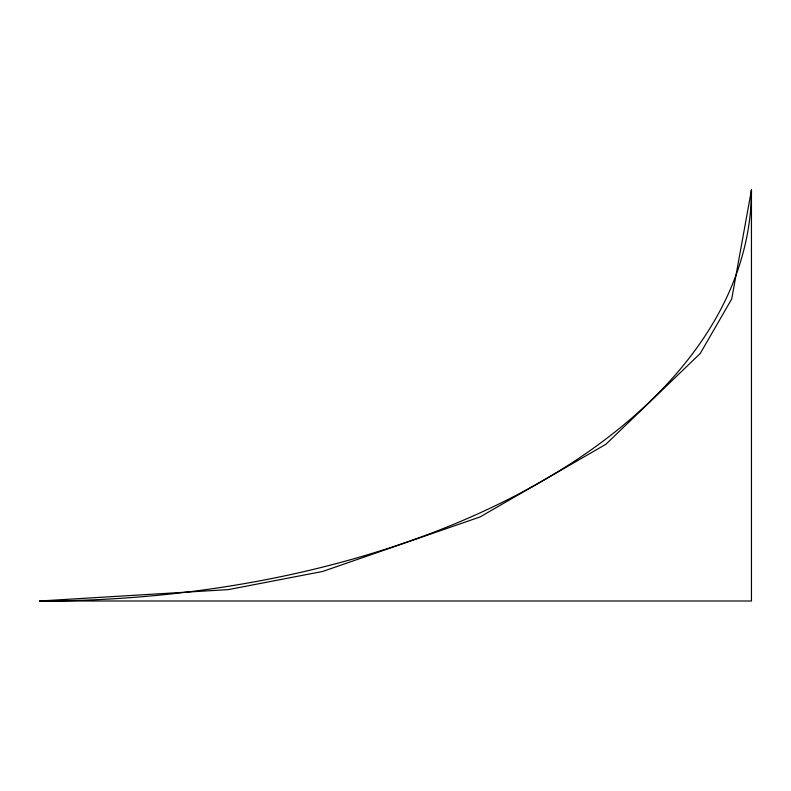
<?xml version="1.0" encoding="UTF-8"?>
<svg xmlns="http://www.w3.org/2000/svg" width="791" height="791" viewBox="0 0 791 791"><rect width="100%" height="100%" fill="white"/><g stroke="black" fill="none" stroke-linecap="round" stroke-linejoin="round"><path stroke-width="1.19" d="M751.45 189.998L731.715 298.978L700.253 353.468L605.866 444.295L480.018 516.948L322.708 571.448L228.322 589.611L39.55 601.002A711.9 411.013 0 0 0 751.45 189.998L751.45 601.002L39.55 601.002"/></g></svg>
